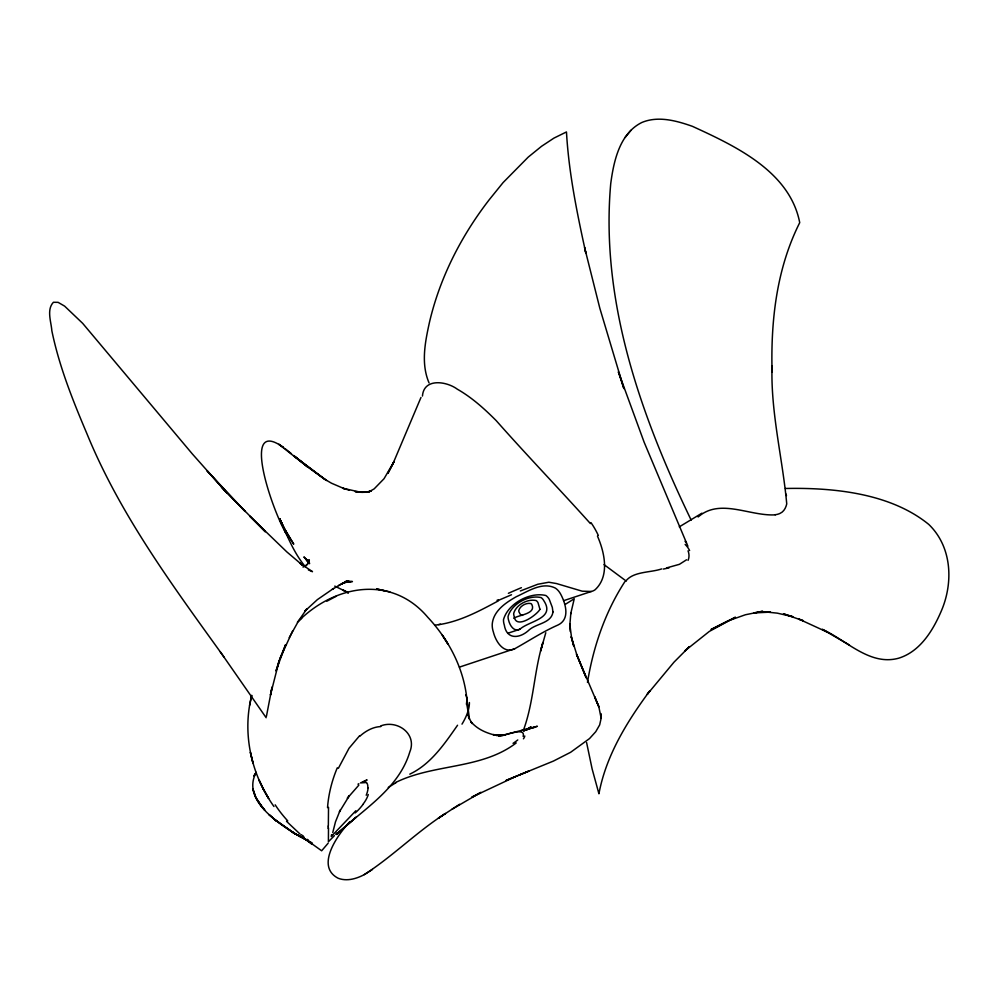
<?xml version="1.0" encoding="UTF-8"?>
<svg xmlns="http://www.w3.org/2000/svg" width="999" height="999" viewBox="0 0 999 999"><rect width="100%" height="100%" fill="white"/><g stroke="black" fill="none" stroke-linecap="round" stroke-linejoin="round"><path stroke-width="1.5" d="M328.521 807.342L328.346 825.811M251.723 695.391C241.92 733.353 251.273 774.874 273.963 806.518M331.568 834.664L331.268 836.513L355.831 810.751M587.474 682.429C593.269 646.94 605.144 611.975 624.837 581.705M422.452 396.054C423.813 377.697 446.678 381.268 457.33 389.198C471.89 397.502 484.44 408.816 496.216 420.641C527.022 455.482 559.365 489.035 590.409 523.588M266.433 716.333L272.065 687.037L270.442 695.067L279.333 660.039L276.011 670.953L285.614 644.642L279.795 658.965L292.707 630.794M332.754 832.567L335.489 821.827L340.222 810.077L339.448 811.825L349.35 795.691L347.327 798.263L358.841 785.139M249.575 705.481L251.698 695.541M545.791 632.742L540.621 651.073L542.894 642.532C534.04 671.166 533.828 701.922 523.476 730.069M420.979 397.452L392.844 463.973L387.899 473.326L394.13 461.413L384.053 478.696L374.163 488.873L368.781 491.92L371.366 490.796L365.996 492.32L368.793 491.645L361.675 492.345L367.644 492.195L355.257 491.67L364.573 492.082M338.361 768.318L349.026 748.263L359.64 735.701M289.235 637.624L298.813 620.466L306.768 608.94L304.97 611.013L317.382 599.625L333.441 588.548L332.28 589.273L343.119 583.104L341.795 583.753L348.813 581.48L346.378 581.755L352.435 581.543L345.841 581.48M523.151 736.425C526.336 725.149 499.875 738.336 498.276 735.788L502.147 735.164M457.554 725.237C444.605 743.78 430.806 764.223 409.79 774.15M256.106 772.539C242.095 798.963 275.674 821.403 294.68 833.541L274.213 819.217L294.68 833.541M256.131 772.602L253.846 776.011L256.281 772.477M775.174 514.735A23.339 12.488 23.6 0 0 780.132 513.336C783.853 511.7 785.913 507.717 786.737 503.908C782.579 458.191 770.591 412.362 772.04 365.859L772.077 372.14C770.691 321.016 776.473 268.868 799.724 222.652C789.797 171.466 735.426 146.054 692.419 126.336C676.548 120.742 658.104 115.609 641.808 122.502C619.58 133.516 613.686 161.301 610.726 183.679C600.224 301.136 640.834 415.871 691.171 520.104M309.415 562.874L308.516 560.127L309.166 562.162L308.216 563.623L309.278 559.852L309.215 563.349L308.978 560.551M631.018 130.257L625.087 137.512M698.151 516.97C719.979 497.864 749.675 516.346 775.274 514.847M328.147 843.193L321.653 850.786L302.56 837.087M349.8 821.765C338.374 833.965 314.673 866.145 338.199 878.271C346.865 881.605 356.418 878.783 364.273 874.625C392.807 856.293 416.845 831.755 445.479 813.473L438.286 818.256L459.602 804.27M309.24 562.025L305.894 565.684L306.718 565.084L303.059 567.12M335.826 834.19L337.2 832.716M334.415 835.664L328.396 841.757L328.496 827.971M686.538 559.79L679.42 564.323L666.62 567.894M297.402 622.215C334.041 584.827 391.458 574.238 427.784 617.282C448.226 639.06 463.037 666.957 466.633 696.84M298.489 621.191L301.735 618.169M336.463 834.502L356.044 817.194L336.763 834.153C363.199 809.327 398.751 788.91 409.79 751.972C417.357 733.878 397.29 719.442 380.744 725.923M516.233 742.931C481.306 769.617 433.716 763.511 395.379 782.617M679.295 526.848L701.91 513.186M388.261 787.462L396.253 782.504M565.559 604.195L574.25 598.751L570.666 613.96L570.841 613.136L569.842 625.062L569.767 624L571.578 637.712L573.788 646.216L571.203 636.675L576.86 654.832L586.213 677.834L576.473 654.208L598.851 706.793L601.136 718.281L599.662 724.912L595.754 731.693L589.522 738.573L570.629 752.284L553.396 761.088L506.093 780.419L529.283 770.903L520.017 774.7M364.273 874.625L372.44 869.492M451.973 809.277L480.919 792.382L471.89 797.115L515.596 776.548M525.861 729.919L531.118 726.847L523.801 730.981M338.499 585.539L342.095 583.553M357.967 784.19L358.828 783.703M326.873 601.211L336.388 596.178M498.464 600.799C478.409 611.563 457.804 622.727 434.765 625.187M363.349 781.817L367.083 779.919L360.514 782.916L366.296 782.529M519.88 629.245C529.133 620.804 555.719 618.681 543.793 600.661A7.58 4.945 71.6 0 0 541.083 597.589C528.746 594.63 511.6 603.808 508.091 616.358A7.792 5.082 71.6 0 0 508.691 620.566C509.877 625.411 514.023 632.23 519.88 629.245L508.229 633.129M514.81 648.701C529.17 640.734 542.907 631.593 558.029 624.987C570.417 619.08 565.634 603.334 560.576 593.98A14.498 9.478 71.6 0 0 555.382 588.111C542.27 581.468 528.134 591.371 516.346 596.678C505.794 602.634 493.469 610.826 492.245 624.025A14.91 9.74 71.6 0 0 493.394 632.092C495.654 641.358 503.583 654.407 514.81 648.701L459.453 667.107M526.473 729.907L530.369 728.146L523.601 730.681M511.513 594.755L498.526 600.324M520.367 590.958L537.749 584.265L548.838 582.23L556.493 583.553L582.192 591.183L591.321 591.483A24.725 16.833 79.7 0 0 594.992 589.847C609.902 576.286 604.645 552.447 597.464 536.113M523.913 730.594L537.362 726.273L511.388 733.016M563.573 600.699L591.321 591.483M513.848 618.269C518.319 614.922 536.288 614.085 531.905 604.682A2.785 1.823 71.6 0 0 530.906 603.558C526.373 602.472 520.079 605.844 518.793 610.451A2.86 1.873 71.6 0 0 519.018 612L520.666 614.947L522.589 615.359M501.748 735.464L510.589 733.216M344.031 582.517L348.564 581.306M521.191 730.644L534.615 727.359M661.713 568.906C650.499 572.752 633.703 571.278 625.998 580.831M438.561 624.587L440.459 624.213M499.038 735.289L505.194 734.989L496.178 735.414L499.038 735.289L493.119 734.565L494.767 735.077C485.889 732.879 477.035 728.995 471.066 721.815L472.052 723.563L468.506 717.007L469.443 719.018L466.683 697.539A50.699 20.679 -37.8 0 0 465.746 694.867M785.426 488.486C833.478 487.462 890.396 493.181 928.745 524.4C952.259 547.002 953.533 583.266 940.971 611.775C932.666 630.993 919.904 651.56 898.838 658.154C869.954 666.296 846.353 640.147 822.314 629.308L849.437 645.017M346.715 581.593L350.537 581.743L346.416 581.468M764.285 611.738L770.504 612.125L753.82 612.924L762.674 611.263L745.391 614.76L728.084 620.879L711.013 629.532L735.426 617.22L709.315 631.43L684.665 651.036L689.485 646.603L673.963 662.2L647.252 694.355L649.912 690.709C627.047 721.59 606.068 755.456 598.925 793.78L592.132 768.98L586.588 742.532M346.516 581.48L349.45 581.68L345.604 581.393M764.098 611.825L777.247 613.136L792.919 616.733L783.478 613.848L803.321 620.754L798.588 618.955L826.96 631.992M358.129 491.82L361.139 492.332L342.944 488.274L349.438 490.234M389.86 591.858L376.573 588.948L384.54 590.696M308.366 569.905L312.487 571.678L299.638 562.999L303.009 565.646L286.825 551.898L249.75 516.146L265.334 531.78L221.366 486.925L245.23 511.525L207.005 470.666L226.785 492.757L192.27 453.858L82.655 323.326L64.623 306.131L58.092 302.347L53.422 302.272C46.379 309.653 51.211 321.815 51.836 330.719C59.166 366.396 72.815 400.437 86.988 433.853C120.292 515.184 172.977 586.063 223.913 656.917M344.318 488.723L331.481 483.204L323.963 478.833L295.492 457.155L326.536 480.469L308.616 467.657L293.694 455.519L307.43 466.808L278.858 444.268L283.666 447.627C235.514 412.475 279.008 529.67 289.61 538.099L279.882 519.83L285.964 532.617L279.832 519.355L285.726 532.342L279.72 518.693C286.938 535.227 293.606 552.559 305.244 566.608M334.752 586.113L347.964 592.544M348.077 592.582L343.231 590.184L348.314 593.006M310.801 842.319L292.482 832.155L300.824 836.962M308.279 841.021L312.412 843.131M301.523 837.199L293.469 832.891L308.167 840.958L299.887 836.375M307.255 839.36L308.341 840.047M303.084 836.425L304.108 837.174M604.033 564.61L626.136 581.018M302.747 837.249L311.813 844.217M285.214 448.751L291.446 453.721M300.087 834.103L286.513 821.315M309.278 562.512L303.921 556.918L308.791 562.612M309.665 563.636L305.819 559.015L309.166 563.498M220.205 651.698L266.171 717.732M284.99 530.094L293.743 544.168L281.481 523.926M687.899 546.241L644.143 442.232L618.369 371.828L623.888 388.611L599.812 308.192L584.59 247.552L585.826 253.047C577.06 213.124 568.768 172.852 566.47 131.943L553.933 138.112L541.558 146.291L528.246 157.093L503.096 182.58L489.26 199.7C461.313 235.801 440.059 277.272 429.57 321.84C425.199 341.695 420.704 363.411 429.046 382.892M785.826 493.918L786.488 495.579M466.908 699.038L466.683 697.539L468.306 716.033L466.958 700.649M569.767 624L570.254 631.505M688.049 550.836A26.711 17.782 10.9 0 1 688.061 560.389M685.139 544.443A45.554 29.171 -13.7 0 1 689.597 550.586M685.064 541.308A48.701 29.982 -44.5 0 1 686.463 543.019M669.03 567.869A51.324 3.072 -11 0 1 663.286 569.08M590.958 522.602A56.381 33.142 73.3 0 1 598.314 535.427M508.379 593.306A67.557 8.092 -23.3 0 1 521.403 587.687M498.276 599.8A40.572 5.157 -25.2 0 1 497.015 600.312M517.769 739.947A86.164 19.043 -15.8 0 1 513.061 743.331M524.787 735.976A64.548 13.998 -16.7 0 1 523.426 738.823M466.745 699.138A65.11 26.711 -37 0 1 466.396 704.22M469.405 702.534A74.363 30.707 -36.5 0 1 462 724.138M359.827 736.238A48.077 31.344 -69.7 0 1 380.781 726.585M327.535 807.642A82.255 51.036 -69.2 0 1 337.3 767.794M328.147 828.383A84.478 34.366 -77.6 0 1 327.984 826.21M366.383 782.404A15.26 7.58 -55.2 0 1 367.769 787.949M368.082 787.736A23.826 12.488 -48.7 0 1 366.221 795.266M368.281 794.53A17.807 8.429 -50.6 0 1 363.062 804.158M362.962 804.507A18.881 5.582 -54 0 1 355.144 812.936M287.762 820.928A82.255 41.995 36.5 0 1 275.175 804.819M303.296 836.2A84.478 60.539 29.5 0 1 301.286 834.677M539.935 609.29C537.337 614.585 515.721 630.469 514.123 616.183A5.295 3.459 71.6 0 1 513.711 613.324C516.096 604.782 527.759 598.551 536.151 600.561A5.157 3.359 71.6 0 1 537.999 602.647L539.935 609.29M552.959 611.962C551.423 623.301 536.451 623.401 529.17 629.894C520.317 638.423 506.68 640.347 504.295 624.962A9.99 6.518 71.6 0 1 503.521 619.555C508.016 603.458 530.007 591.708 545.816 595.491A9.715 6.344 71.6 0 1 549.3 599.425L552.31 607.38L552.959 611.962M345.704 582.03L344.168 582.629L345.779 582.055M276.698 821.24L269.056 814.61L276.698 821.24M264.698 810.127L258.566 802.097L264.698 810.127M261.139 805.781L255.844 797.514L252.759 788.76L255.844 797.514L261.139 805.781M445.666 640.396L442.357 635.214L448.151 644.355L445.666 640.396M268.581 798.363L263.199 788.81L268.581 798.363M259.915 781.892L259.128 780.281L263.898 790.147L259.915 781.892M285.726 532.342L279.695 518.881L285.614 532.292M598.189 705.144L594.667 696.765L598.851 706.793L598.189 705.144M253.047 763.311L250.424 752.547L253.047 763.311M601.011 716.42L600.786 713.586L601.136 718.281L601.011 716.42"/></g></svg>
